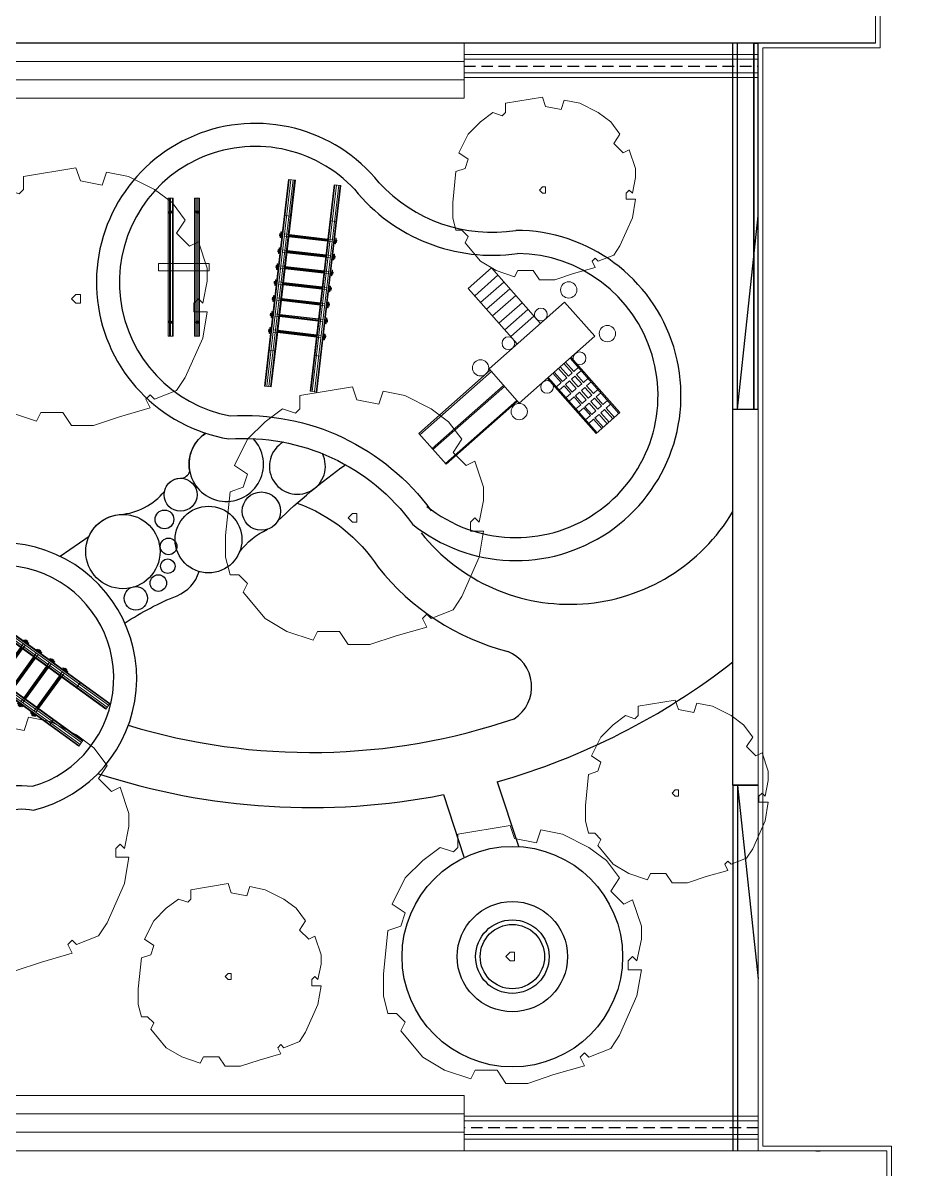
# Model space of a CAD drawing. Header units: inches. Extents: x 139 to 559, y -1 to 295.
# Drawn here: x 246.89 to 266.45, y 149.22 to 174.17 of the extents above; entities that cross this region are included whole.
import ezdxf

# ---------------------------------------------------------------- set-up
doc = ezdxf.new("R2010")
doc.units = ezdxf.units.IN
doc.header["$MEASUREMENT"] = 0
doc.linetypes.add('$0$HIDDEN', pattern=[0.375, 0.25, -0.125])
doc.linetypes.add('ACAD_ISO02W100', pattern=[15, 12, -3])
for name, color, linetype, lineweight in [('01 juegos infantiles', 32, 'Continuous', 5), ('A-FINISH', 1, 'Continuous', 5), ('ARSIR', 31, 'Continuous', 5), ('ARSIR BETON', 8, 'Continuous', 5), ('ATAP', 3, 'Continuous', 20), ('lan', 7, 'Continuous', 15), ('POHON', 98, 'Continuous', 5), ('RUMPUT', 93, 'Continuous', 0), ('SANITAIR', 15, 'Continuous', 9)]:
    doc.layers.add(name, color=color, linetype=linetype, lineweight=lineweight)
doc.layers.add('as', color=1, linetype='Continuous', plot=False)

# ---------------------------------------------------------------- blocks, each defined once
blk = doc.blocks.new('A$C5BEE7957')
at = {"layer": '01 juegos infantiles', "color": 1}
for p, q in [((1.189, 1.25), (1.239, 1.25)), ((1.189, 1.2), (1.189, 1.25)), ((1.199, 1.25), (1.199, 1.23)), ((1.214, 1.25), (1.214, 1.23)), ((1.229, 1.25), (1.229, 1.23)), ((1.239, 1.25), (1.239, 1.2)), ((1.539, 1.25), (1.589, 1.25)), ((1.539, 1.2), (1.539, 1.25)), ((1.549, 1.25), (1.549, 1.23)), ((1.564, 1.25), (1.564, 1.23)), ((1.579, 1.25), (1.579, 1.23)), ((1.589, 1.25), (1.589, 1.2)), ((1.889, 1.25), (1.939, 1.25)), ((1.889, 1.2), (1.889, 1.25)), ((1.899, 1.25), (1.899, 1.23)), ((1.914, 1.25), (1.914, 1.23)), ((1.929, 1.25), (1.929, 1.23)), ((1.939, 1.25), (1.939, 1.2)), ((2.239, 1.25), (2.289, 1.25)), ((2.239, 1.2), (2.239, 1.25)), ((2.249, 1.25), (2.249, 1.23)), ((2.264, 1.25), (2.264, 1.23)), ((2.279, 1.25), (2.279, 1.23)), ((2.289, 1.25), (2.289, 1.2)), ((2.589, 1.25), (2.639, 1.25)), ((2.589, 1.2), (2.589, 1.25)), ((2.599, 1.25), (2.599, 1.23)), ((2.614, 1.25), (2.614, 1.23)), ((2.629, 1.25), (2.629, 1.23)), ((2.639, 1.25), (2.639, 1.2)), ((2.939, 1.25), (2.989, 1.25)), ((2.939, 1.2), (2.939, 1.25)), ((2.949, 1.25), (2.949, 1.23)), ((2.964, 1.25), (2.964, 1.23)), ((2.979, 1.25), (2.979, 1.23)), ((2.989, 1.25), (2.989, 1.2)), ((3.289, 1.25), (3.339, 1.25)), ((3.289, 1.2), (3.289, 1.25)), ((3.299, 1.25), (3.299, 1.23)), ((3.314, 1.25), (3.314, 1.23)), ((3.329, 1.25), (3.329, 1.23)), ((3.339, 1.25), (3.339, 1.2)), ((3.569, 1.2), (0, 1.2)), ((0, 1.2), (0, 1.05)), ((4.527, 1.185), (0, 1.185)), ((4.527, 1.15), (0, 1.15)), ((0, 1.1), (4.527, 1.1)), ((0, 1.065), (4.527, 1.065)), ((0, 1.05), (3.569, 1.05)), ((0.789, 1.2), (0.789, 1.05)), ((1.277, 1.23), (1.15, 1.23)), ((1.15, 1.22), (1.15, 1.23)), ((1.277, 1.22), (1.15, 1.22)), ((1.189, 0.2), (1.189, 1.05)), ((1.199, 1.22), (1.199, 1.2)), ((1.199, 0.2), (1.199, 1.05)), ((1.214, 1.22), (1.214, 1.2)), ((1.214, 0.2), (1.214, 1.05)), ((1.229, 1.22), (1.229, 1.2)), ((1.229, 0.2), (1.229, 1.05)), ((1.239, 0.2), (1.239, 1.05)), ((1.277, 1.22), (1.277, 1.23)), ((1.627, 1.23), (1.5, 1.23)), ((1.5, 1.22), (1.5, 1.23)), ((1.627, 1.22), (1.5, 1.22)), ((1.539, 0.2), (1.539, 1.05)), ((1.549, 1.22), (1.549, 1.2)), ((1.549, 0.2), (1.549, 1.05)), ((1.564, 1.22), (1.564, 1.2)), ((1.564, 0.2), (1.564, 1.05)), ((1.579, 1.22), (1.579, 1.2)), ((1.579, 0.2), (1.579, 1.05)), ((1.589, 0.2), (1.589, 1.05)), ((1.627, 1.22), (1.627, 1.23)), ((1.977, 1.23), (1.85, 1.23)), ((1.85, 1.22), (1.85, 1.23)), ((1.977, 1.22), (1.85, 1.22)), ((1.889, 0.2), (1.889, 1.05)), ((1.899, 1.22), (1.899, 1.2)), ((1.899, 0.2), (1.899, 1.05)), ((1.914, 1.22), (1.914, 1.2)), ((1.914, 0.2), (1.914, 1.05)), ((1.929, 1.22), (1.929, 1.2)), ((1.929, 0.2), (1.929, 1.05)), ((1.939, 0.2), (1.939, 1.05)), ((1.977, 1.22), (1.977, 1.23)), ((2.327, 1.23), (2.2, 1.23)), ((2.2, 1.22), (2.2, 1.23)), ((2.327, 1.22), (2.2, 1.22)), ((2.239, 0.2), (2.239, 1.05)), ((2.249, 1.22), (2.249, 1.2)), ((2.249, 0.2), (2.249, 1.05)), ((2.264, 1.22), (2.264, 1.2)), ((2.264, 0.2), (2.264, 1.05)), ((2.279, 1.22), (2.279, 1.2)), ((2.279, 0.2), (2.279, 1.05)), ((2.289, 0.2), (2.289, 1.05)), ((2.327, 1.22), (2.327, 1.23)), ((2.677, 1.23), (2.55, 1.23)), ((2.55, 1.22), (2.55, 1.23)), ((2.677, 1.22), (2.55, 1.22)), ((2.589, 0.2), (2.589, 1.05)), ((2.599, 1.22), (2.599, 1.2)), ((2.599, 0.2), (2.599, 1.05)), ((2.614, 1.22), (2.614, 1.2)), ((2.614, 0.2), (2.614, 1.05)), ((2.629, 1.22), (2.629, 1.2)), ((2.629, 0.2), (2.629, 1.05)), ((2.639, 0.2), (2.639, 1.05)), ((2.677, 1.22), (2.677, 1.23)), ((3.027, 1.23), (2.9, 1.23)), ((2.9, 1.22), (2.9, 1.23)), ((3.027, 1.22), (2.9, 1.22)), ((2.939, 0.2), (2.939, 1.05)), ((2.949, 1.22), (2.949, 1.2)), ((2.949, 0.2), (2.949, 1.05)), ((2.964, 1.22), (2.964, 1.2)), ((2.964, 0.2), (2.964, 1.05)), ((2.979, 1.22), (2.979, 1.2)), ((2.979, 0.2), (2.979, 1.05)), ((2.989, 0.2), (2.989, 1.05)), ((3.027, 1.22), (3.027, 1.23)), ((3.377, 1.23), (3.25, 1.23)), ((3.25, 1.22), (3.25, 1.23)), ((3.377, 1.22), (3.25, 1.22)), ((3.289, 0.2), (3.289, 1.05)), ((3.299, 1.22), (3.299, 1.2)), ((3.299, 0.2), (3.299, 1.05)), ((3.314, 1.22), (3.314, 1.2)), ((3.314, 0.2), (3.314, 1.05)), ((3.329, 1.22), (3.329, 1.2)), ((3.329, 0.2), (3.329, 1.05)), ((3.339, 0.2), (3.339, 1.05)), ((3.377, 1.22), (3.377, 1.23)), ((3.569, 1.2), (4.527, 1.2)), ((3.569, 1.05), (4.527, 1.05)), ((3.739, 1.2), (3.739, 1.05)), ((3.739, 1.2), (3.739, 1.05)), ((4.527, 1.2), (4.527, 1.05)), ((3.569, 0.2), (0, 0.2)), ((0, 0.2), (0, 0.05)), ((4.527, 0.185), (0, 0.185)), ((4.527, 0.15), (0, 0.15)), ((0, 0.1), (4.527, 0.1)), ((0, 0.065), (4.527, 0.065)), ((0, 0.05), (3.569, 0.05)), ((0.789, 0.2), (0.789, 0.05)), ((1.277, 0.03), (1.15, 0.03)), ((1.15, 0.03), (1.15, 0.02)), ((1.277, 0.02), (1.15, 0.02)), ((1.189, 0.05), (1.189, 0)), ((1.199, 0.03), (1.199, 0.05)), ((1.199, 0), (1.199, 0.02)), ((1.214, 0.03), (1.214, 0.05)), ((1.214, 0), (1.214, 0.02)), ((1.229, 0.03), (1.229, 0.05)), ((1.229, 0), (1.229, 0.02)), ((1.239, 0), (1.239, 0.05)), ((1.277, 0.03), (1.277, 0.02)), ((1.627, 0.03), (1.5, 0.03)), ((1.5, 0.03), (1.5, 0.02)), ((1.627, 0.02), (1.5, 0.02)), ((1.539, 0.05), (1.539, 0)), ((1.549, 0.03), (1.549, 0.05)), ((1.549, 0), (1.549, 0.02)), ((1.564, 0.03), (1.564, 0.05)), ((1.564, 0), (1.564, 0.02)), ((1.579, 0.03), (1.579, 0.05)), ((1.579, 0), (1.579, 0.02)), ((1.589, 0), (1.589, 0.05)), ((1.627, 0.03), (1.627, 0.02)), ((1.977, 0.03), (1.85, 0.03)), ((1.85, 0.03), (1.85, 0.02)), ((1.977, 0.02), (1.85, 0.02)), ((1.889, 0.05), (1.889, 0)), ((1.899, 0.03), (1.899, 0.05)), ((1.899, 0), (1.899, 0.02)), ((1.914, 0.03), (1.914, 0.05)), ((1.914, 0), (1.914, 0.02)), ((1.929, 0.03), (1.929, 0.05)), ((1.929, 0), (1.929, 0.02)), ((1.939, 0), (1.939, 0.05)), ((1.977, 0.03), (1.977, 0.02)), ((2.327, 0.03), (2.2, 0.03)), ((2.2, 0.03), (2.2, 0.02)), ((2.327, 0.02), (2.2, 0.02)), ((2.239, 0.05), (2.239, 0)), ((2.249, 0.03), (2.249, 0.05)), ((2.249, 0), (2.249, 0.02)), ((2.264, 0.03), (2.264, 0.05)), ((2.264, 0), (2.264, 0.02)), ((2.279, 0.03), (2.279, 0.05)), ((2.279, 0), (2.279, 0.02)), ((2.289, 0), (2.289, 0.05)), ((2.327, 0.03), (2.327, 0.02)), ((2.677, 0.03), (2.55, 0.03)), ((2.55, 0.03), (2.55, 0.02)), ((2.677, 0.02), (2.55, 0.02)), ((2.589, 0.05), (2.589, 0)), ((2.599, 0.03), (2.599, 0.05)), ((2.599, 0), (2.599, 0.02)), ((2.614, 0.03), (2.614, 0.05)), ((2.614, 0), (2.614, 0.02)), ((2.629, 0.03), (2.629, 0.05)), ((2.629, 0), (2.629, 0.02)), ((2.639, 0), (2.639, 0.05)), ((2.677, 0.03), (2.677, 0.02)), ((3.027, 0.03), (2.9, 0.03)), ((2.9, 0.03), (2.9, 0.02)), ((3.027, 0.02), (2.9, 0.02)), ((2.939, 0.05), (2.939, 0)), ((2.949, 0.03), (2.949, 0.05)), ((2.949, 0), (2.949, 0.02)), ((2.964, 0.03), (2.964, 0.05)), ((2.964, 0), (2.964, 0.02)), ((2.979, 0.03), (2.979, 0.05)), ((2.979, 0), (2.979, 0.02)), ((2.989, 0), (2.989, 0.05)), ((3.027, 0.03), (3.027, 0.02)), ((3.377, 0.03), (3.25, 0.03)), ((3.25, 0.03), (3.25, 0.02)), ((3.377, 0.02), (3.25, 0.02)), ((3.289, 0.05), (3.289, 0)), ((3.299, 0.03), (3.299, 0.05)), ((3.299, 0), (3.299, 0.02)), ((3.314, 0.03), (3.314, 0.05)), ((3.314, 0), (3.314, 0.02)), ((3.329, 0.03), (3.329, 0.05)), ((3.329, 0), (3.329, 0.02)), ((3.339, 0), (3.339, 0.05)), ((3.377, 0.03), (3.377, 0.02)), ((3.569, 0.2), (4.527, 0.2)), ((3.569, 0.05), (4.527, 0.05)), ((3.739, 0.2), (3.739, 0.05)), ((3.739, 0.2), (3.739, 0.05)), ((4.527, 0.2), (4.527, 0.05)), ((1.189, 0), (1.239, 0)), ((1.539, 0), (1.589, 0)), ((1.889, 0), (1.939, 0)), ((2.239, 0), (2.289, 0)), ((2.589, 0), (2.639, 0)), ((2.939, 0), (2.989, 0)), ((3.289, 0), (3.339, 0))]:
    blk.add_line(p, q, dxfattribs=at)
at = {"layer": '01 juegos infantiles', "color": 1, "linetype": 'ACAD_ISO02W100', "ltscale": 0.003}
for p, q in [((1.189, 1.05), (1.189, 1.2)), ((1.239, 1.05), (1.239, 1.2)), ((1.539, 1.05), (1.539, 1.2)), ((1.589, 1.05), (1.589, 1.2)), ((1.889, 1.05), (1.889, 1.2)), ((1.939, 1.05), (1.939, 1.2)), ((2.239, 1.05), (2.239, 1.2)), ((2.289, 1.05), (2.289, 1.2)), ((2.589, 1.05), (2.589, 1.2)), ((2.639, 1.05), (2.639, 1.2)), ((2.939, 1.05), (2.939, 1.2)), ((2.989, 1.05), (2.989, 1.2)), ((3.289, 1.05), (3.289, 1.2)), ((3.339, 1.05), (3.339, 1.2)), ((1.189, 0.2), (1.189, 0.05)), ((1.239, 0.2), (1.239, 0.05)), ((1.539, 0.2), (1.539, 0.05)), ((1.589, 0.2), (1.589, 0.05)), ((1.889, 0.2), (1.889, 0.05)), ((1.939, 0.2), (1.939, 0.05)), ((2.239, 0.2), (2.239, 0.05)), ((2.289, 0.2), (2.289, 0.05)), ((2.589, 0.2), (2.589, 0.05)), ((2.639, 0.2), (2.639, 0.05)), ((2.939, 0.2), (2.939, 0.05)), ((2.989, 0.2), (2.989, 0.05)), ((3.289, 0.2), (3.289, 0.05)), ((3.339, 0.2), (3.339, 0.05))]:
    blk.add_line(p, q, dxfattribs=at)
blk = doc.blocks.new('A$C5F323BF6')
at = {"layer": 'A-FINISH'}
for points in [[(1493, 2604), (822, 2604)], [(822, 992), (822, 2604)], [(1493, 992), (1493, 2604)], [(1493, 2392), (822, 2392)], [(1493, 2196), (822, 2196)], [(1493, 2000), (822, 2000)], [(1493, 1803), (822, 1803)], [(1493, 1596), (822, 1596)], [(1493, 1400), (822, 1400)], [(1493, 1204), (822, 1204)], [(0, 953), (-2076, 953)], [(-2076, 55), (-2076, 953)], [(0, 915), (-2076, 915)], [(0, 0), (0, 992), (2195, 992)], [(2195, 0), (2195, 992)], [(0, 512), (-2076, 512)], [(0, 485), (-2076, 485)], [(0, 76), (-2076, 76)], [(0, 55), (-2076, 55)], [(2195, 0), (0, 0)], [(1019, 0), (1019, -272), (1138, -272), (1138, 0)], [(1504, -1607), (1504, 0)], [(812, 0), (812, -1607), (1504, -1607)], [(839, -1607), (839, 0)], [(839, -272), (981, -272), (981, 0)], [(1297, 0), (1297, -272), (1193, -272), (1193, 0)], [(1476, -272), (1345, -272), (1345, 0)], [(1476, -1607), (1476, 0)], [(839, -588), (981, -588), (981, -365), (839, -365)], [(1019, -588), (1019, -365), (1138, -365), (1138, -588), (1019, -588)], [(1297, -588), (1297, -365), (1193, -365), (1193, -588), (1297, -588)], [(1476, -588), (1345, -588), (1345, -365), (1476, -365)], [(839, -692), (981, -692), (981, -915), (839, -915)], [(1019, -692), (1019, -915), (1138, -915), (1138, -692), (1019, -692)], [(1297, -692), (1297, -915), (1193, -915), (1193, -692), (1297, -692)], [(1476, -692), (1345, -692), (1345, -915), (1476, -915)], [(839, -1231), (981, -1231), (981, -1008), (839, -1008)], [(1019, -1231), (1019, -1008), (1138, -1008), (1138, -1231), (1019, -1231)], [(1297, -1231), (1297, -1008), (1193, -1008), (1193, -1231), (1297, -1231)], [(1476, -1231), (1345, -1231), (1345, -1008), (1476, -1008)], [(839, -1335), (981, -1335), (981, -1607)], [(1019, -1607), (1019, -1335), (1138, -1335), (1138, -1607)], [(1297, -1607), (1297, -1335), (1193, -1335), (1193, -1607)], [(1476, -1335), (1345, -1335), (1345, -1607)]]:
    blk.add_lwpolyline(points, dxfattribs=at)
for centre, radius in [((-123, 1131), 177), ((687, 1131), 139), ((1629, 1131), 139), ((2438, 1131), 177), ((-123, -139), 177), ((2438, -139), 177), ((687, -139), 139), ((1629, -139), 139)]:
    blk.add_circle(centre, radius, dxfattribs=at)
blk = doc.blocks.new('A$C6B365CFD')
at = {"layer": 'A-FINISH'}
for points in [[(0, 0), (0, -3007)], [(109, 0), (0, 0)], [(109, 0), (109, -3007), (0, -3007)], [(27, 0), (27, -3007)], [(54, 0), (54, -3007)], [(54, -3007), (54, 0)], [(93, -3007), (93, 0)], [(577, 0), (681, 0)], [(577, 0), (577, -3007), (681, -3007)], [(605, -3007), (605, 0)], [(632, 0), (632, -3007)], [(632, -3007), (632, 0)], [(670, 0), (670, -3007)], [(681, 0), (681, -3007)], [(93, -305), (54, -305), (27, -305), (16, -327), (44, -327), (65, -327), (93, -316), (93, -289), (65, -289), (44, -289), (16, -305), (54, -316), (93, -305)], [(681, -316), (654, -327), (632, -327), (605, -316), (588, -289), (616, -289), (643, -289), (670, -305)], [(588, -305), (632, -305), (654, -305)], [(670, -316), (632, -316), (588, -305)], [(894, -1585), (894, -1428), (-207, -1428), (-207, -1585)], [(894, -1585), (-207, -1585)], [(93, -2708), (54, -2708), (27, -2708), (16, -2681), (44, -2681), (65, -2681), (93, -2697), (93, -2724), (65, -2724), (44, -2724), (16, -2708), (54, -2697), (93, -2708)], [(681, -2697), (654, -2681), (632, -2681), (605, -2681), (588, -2708), (616, -2724), (643, -2724), (670, -2708)], [(670, -2697), (632, -2697), (588, -2708)], [(588, -2708), (632, -2708), (654, -2708)]]:
    blk.add_lwpolyline(points, dxfattribs=at)
blk = doc.blocks.new('PHN-1')
at = {"linetype": 'Continuous'}
for points in [[(886.643, -157.758), (886.912, -158.365), (886.98, -158.77), (886.777, -158.77), (886.777, -158.905), (886.845, -158.972), (886.912, -158.905), (886.98, -159.242), (886.98, -159.444), (886.845, -159.848), (886.71, -159.781), (886.508, -159.983), (886.643, -160.185), (886.44, -160.455), (886.171, -160.657), (885.766, -160.86), (885.429, -160.927), (885.362, -160.725), (885.025, -160.792), (884.957, -160.994), (884.148, -160.86), (884.148, -160.657), (884.081, -160.59), (883.878, -160.657), (883.609, -160.455), (883.339, -160.185), (883.137, -159.781), (883.339, -159.646), (883.272, -159.444), (883.069, -159.376), (883.002, -158.702), (883.002, -158.365), (883.069, -158.096), (883.204, -158.096), (883.339, -157.961), (883.272, -157.826), (883.609, -157.421), (883.946, -157.219), (884.35, -157.084), (884.418, -157.219), (884.755, -157.219), (884.89, -157.017), (885.227, -157.017), (885.631, -157.152), (886.103, -157.287), (886.036, -157.421), (886.103, -157.489), (886.171, -157.421), (886.508, -157.556), (886.643, -157.758)], [(884.89, -158.972), (884.89, -158.972), (884.957, -158.905), (885.025, -158.905), (885.025, -158.972), (885.025, -159.039), (885.025, -159.039), (884.957, -159.039), (884.89, -158.972)]]:
    blk.add_lwpolyline(points, dxfattribs=at)

msp = doc.modelspace()

# ---------------------------------------------------------------- hatches: boundary and pattern name
at = {"layer": 'ARSIR'}
h = msp.add_hatch(dxfattribs=at)
h.set_pattern_fill('AR-HBONE', color=256, scale=0.003, style=0)
h.set_pattern_definition([(45, (37.0798, 226.14725), (4e-17, 0.4310523), [0.9144, -0.3048]), (135, (37.29532, 226.36278), (4e-17, 0.4310523), [0.9144, -0.3048])])
edge = h.paths.add_edge_path()
edge.add_arc((191.2828, 190.0679), 15.2, 90, 180)
edge.add_line((176.0828, 190.0679), (176.0828, 133.2715))
edge.add_arc((191.2828, 133.2715), 15.2, 180, 214.23029)
edge.add_line((178.7157, 124.7212), (179.7078, 125.3962))
edge.add_arc((191.2827, 133.2715), 14, 180, 214.23027, ccw=False)
edge.add_line((177.2828, 133.2715), (177.2828, 190.0679))
edge.add_arc((191.2828, 190.0679), 14, 90, 180, ccw=False)
edge.add_line((191.2828, 204.0679), (270.5466, 204.0679))
edge.add_arc((270.5466, 204.9086), 0.8408, 270, 359.99697)
edge.add_line((271.3873, 204.9086), (191.2828, 205.2679))
at = {"layer": 'ARSIR BETON'}
h = msp.add_hatch(dxfattribs=at)
h.set_pattern_fill('AR-HBONE', color=256, scale=0.004, style=0)
h.set_pattern_definition([(45, (37.0798, 226.14725), (6e-17, 0.5747364), [1.2192, -0.4064]), (135, (37.36716, 226.4346), (6e-17, 0.5747364), [1.2192, -0.4064])])
edge = h.paths.add_edge_path()
edge.add_arc((191.2828, 190.0679), 14, 90, 180)
edge.add_line((177.2828, 190.0679), (177.2828, 133.2715))
edge.add_arc((191.2827, 133.2715), 14, 179.99992, 263.11919)
edge.add_line((189.6055, 119.3724), (189.6055, 112.3227))
edge.add_line((189.6055, 112.3227), (189.7055, 112.3227))
edge.add_line((189.7055, 112.3227), (189.7055, 112.2227))
edge.add_line((189.7055, 112.2227), (201.7055, 112.2227))
edge.add_line((201.7055, 112.2227), (201.7055, 119.2715))
edge.add_line((201.7055, 119.2715), (380.22, 119.2715))
edge.add_arc((380.22, 133.2715), 14, 270, 360)
edge.add_line((394.22, 133.2715), (394.22, 186.8365))
edge.add_arc((380.07, 186.8365), 14.15, 0.00002, 89.99998)
edge.add_line((380.07, 200.9865), (288.3873, 200.9865))
edge.add_arc((288.3873, 203.9865), 3, 180, 270, ccw=False)
edge.add_line((285.3873, 203.9865), (285.3986, 204.9823))
edge.add_line((285.3986, 204.9823), (271.3873, 205.1475))
edge.add_line((271.3873, 205.1475), (271.3873, 204.9086))
edge.add_arc((270.5466, 204.9086), 0.8408, 270, 359.99999, ccw=False)
edge.add_line((270.5466, 204.0679), (191.2828, 204.0679))
edge = h.paths.add_edge_path()
edge.add_line((191.2672, 197.9562), (265.7566, 197.9585))
edge.add_arc((265.7568, 189.203), 8.7555, 41.343, 90.00169, ccw=False)
edge.add_line((272.3302, 194.9865), (332.5823, 194.9865))
edge.add_line((332.5823, 194.9865), (332.5823, 191.8715))
edge.add_line((332.5823, 191.8715), (340.1822, 191.8715))
edge.add_line((340.1822, 191.8715), (340.1822, 194.9865))
edge.add_line((340.1822, 194.9865), (380.07, 194.9865))
edge.add_arc((380.07, 186.8365), 8.15, 0, 90, ccw=False)
edge.add_line((388.22, 186.8365), (388.22, 163.1715))
edge.add_line((388.22, 163.1715), (388.22, 157.7117))
edge.add_line((388.22, 157.7117), (388.22, 133.2715))
edge.add_arc((380.22, 133.2715), 8, -90, 0, ccw=False)
edge.add_line((380.22, 125.2715), (191.2828, 125.2715))
edge.add_arc((191.185, 133.1732), 7.9023, 180.12317, 270.70845, ccw=False)
edge.add_line((183.2828, 133.1562), (183.2675, 189.9541))
edge.add_arc((191.2675, 189.9563), 8, 90.00169, 180.01541, ccw=False)
at = {"layer": 'RUMPUT'}
h = msp.add_hatch(dxfattribs=at)
h.set_pattern_fill('GRASS', color=256, scale=0.03, angle=356.66969, style=0)
h.set_pattern_definition([(86.6697, (37.0798, 226.14725), (-0.5066041, 0.569206), [0.142875, -0.934755]), (41.6697, (37.0798, 226.14725), (-0.5066045, 0.5692064), [0.142875, -0.619125]), (131.6697, (37.0798, 226.14725), (-0.5692064, -0.5066045), [0.142875, -0.619125])])
edge = h.paths.add_edge_path()
edge.add_line((173.8596, 124.7087), (178.5195, 124.7087))
edge.add_line((178.5195, 124.7087), (178.577, 124.7478))
edge.add_arc((191.2745, 133.269), 15.2918, 179.99042, 213.86512, ccw=False)
edge.add_line((175.9828, 133.2715), (175.9828, 190.0679))
edge.add_arc((191.2827, 190.0679), 15.2999, 89.99903, 180.00016, ccw=False)
edge.add_line((191.283, 205.3679), (269.9053, 205.0253))
edge.add_line((269.9053, 205.0253), (167.2319, 206.0181))
edge.add_line((167.2319, 206.0181), (167.521, 198.8985))
edge.add_line((167.521, 198.8985), (170.7477, 161.1323))
edge.add_line((170.7477, 161.1323), (173.8596, 124.7087))

# ---------------------------------------------------------------- linework, layer by layer
for p, q in [((262.3373, 165.7615), (262.3373, 173.7215)), ((262.4373, 165.7615), (262.4373, 173.7215)), ((262.7873, 165.7615), (262.7873, 173.7215)), ((262.3373, 157.5815), (262.8873, 157.5815)), ((262.3373, 157.5715), (262.3373, 149.6215)), ((262.4373, 157.5715), (262.4373, 149.6215))]:
    msp.add_line(p, q)
for points in [[(265.4373, 173.7315), (233.3873, 173.7315), (233.3873, 167.6215)], [(262.4373, 165.7615), (262.8873, 169.9757)], [(262.8873, 157.5815), (262.3373, 157.5815), (262.3373, 165.7615), (262.8873, 165.7615)], [(257.2052, 157.6532), (257.6665, 156.252)], [(262.4373, 157.5715), (262.8873, 153.3627)], [(256.0343, 157.3725), (256.4801, 156.0182)], [(264.1373, 149.6215), (264.1373, 149.6215), (264.2373, 149.6215)], [(264.1373, 149.6215), (264.1373, 149.6215), (264.2373, 149.6215)]]:
    msp.add_lwpolyline(points)
msp.add_lwpolyline([(262.8873, 173.7215), (262.7873, 173.7215), (262.7873, 165.7615), (262.8873, 165.7615)], close=True)
msp.add_lwpolyline([(262.8873, 173.7215), (262.7873, 173.7215), (262.7873, 165.7615), (262.8873, 165.7615)], close=True)
for points in [[(254.6381, 170.6932, 0.2507331), (257.6125, 169.6546)], [(254.1024, 170.5498, 0.2657077), (257.6486, 169.1544, 0.2657077)], [(251.3958, 165.6175, -0.2563834), (255.7703, 163.551)], [(249.9634, 163.9712, -0.3577352), (250.3158, 164.2604, 0.3403952), (250.5143, 164.4132, -0.1916739), (250.6288, 165.001, -0.1044821), (250.8641, 165.2391, 2.0682876)], [(251.3682, 165.1145, -0.259799), (255.3656, 163.2574, -7.4259068)], [(252.4324, 163.331, -0.0351559), (253.9031, 164.5548, -8.5249156)], [(247.6993, 162.5671), (248.3255, 163.0019, -0.2734524), (249.0018, 163.4715, 0.2059451), (249.9634, 163.9712)], [(252.8528, 163.7175, -0.1642479), (254.6152, 162.321)], [(251.5974, 162.654, -0.1238567), (252.2058, 163.1481, 17.6113833)], [(239.4559, 160.8672, 0.6245286), (237.474, 157.891, -0.401496), (236.9836, 156.827, 1.8766254), (239.7034, 154.9509, -1.0241005), (242.0576, 154.866, 1.218456), (245.6285, 155.3562, -0.5852382), (247.1166, 157.0316, 1.3433346), (244.2352, 161.9056, -0.2514964), (239.4559, 160.8672, 1.9060424)], [(249.1066, 161.1094, -0.0505052), (250.2413, 161.7035, 0.2299541), (250.7178, 162.2281, -1.0267067)], [(257.2052, 157.6532, 0.0976874), (262.3373, 160.2638)], [(249.1764, 158.8822, 0.1574065), (257.5777, 159.0262)], [(248.5095, 157.8347, 0.1287997), (256.0343, 157.3725, 0.1287997)]]:
    msp.add_lwpolyline(points, format="xyb")
msp.add_lwpolyline([(239.3568, 160.3857, 0.6262206), (237.9264, 158.1189, -0.4141942), (237.1669, 156.3718, 1.8766254), (239.2035, 154.967, -1.0241005), (242.5567, 154.846, 1.218456), (245.156, 155.2029, -0.5608687), (247.0941, 157.5533, 1.3224801), (244.5838, 161.556, -0.2511063)], format="xyb", close=True)
for centre, radius in [((250.3158, 163.901), 0.3594), ((252.0737, 163.5437), 0.417), ((249.0608, 162.6646), 0.809), ((249.9656, 163.3637), 0.204), ((250.9238, 162.924), 0.7257), ((250.0552, 162.7766), 0.1808), ((250.0371, 162.345), 0.1588), ((249.8321, 161.9776), 0.1808), ((249.3423, 161.6461), 0.2549), ((257.536, 153.8456), 2.4), ((257.536, 153.8456), 1.2), ((257.536, 153.8456), 0.8), ((257.536, 153.8456), 0.7)]:
    msp.add_circle(centre, radius)
for centre, radius, start, end in [((251.9438, 168.5248), 3.4585, 38.8265, 260.42016), ((251.9438, 168.5248), 2.9585, 42.82925, 259.32547), ((257.6125, 166.0614), 3.5932, 231.2933, 90), ((257.6125, 166.0614), 3.0932, 231.2933, 89.33103), ((251.3101, 164.5632), 0.8097, 123.41654, 43.68371), ((252.8574, 164.5201), 0.6095, 120.30261, 26.81742), ((258.7835, 165.6501), 4.1346, 218.61306, 329.26219), ((258.7835, 165.6501), 5.3346, 218.61306, 255.37258), ((257.1301, 159.7208), 0.8264, 302.79352, 68.25118)]:
    msp.add_arc(centre, radius, start, end)
at = {"layer": 'A-FINISH'}
msp.add_line((262.3373, 165.7615), (262.8873, 165.7615), dxfattribs=at)
at = {"layer": 'as', "linetype": '$0$HIDDEN'}
for p, q in [((256.4873, 173.2315), (262.8873, 173.2315)), ((262.8873, 150.1215), (256.4873, 150.1215))]:
    msp.add_line(p, q, dxfattribs=at)
at = {"layer": 'ATAP'}
msp.add_lwpolyline([(265.4373, 178.0115), (291.4373, 178.0115), (291.4373, 173.2715), (294.3373, 173.2715), (294.3373, 150.0715), (291.4373, 150.0715), (291.4373, 145.3315), (265.6873, 145.3315), (265.6873, 149.6215), (262.8873, 149.6215), (262.8873, 173.7315), (265.4373, 173.7315), (265.4373, 178.0115)], dxfattribs=at)
msp.add_lwpolyline([(265.5373, 177.9115), (291.3373, 177.9115), (291.3373, 173.1715), (294.2373, 173.1715), (294.2373, 150.1715), (291.3373, 150.1715), (291.3373, 145.4315), (265.7873, 145.4315), (265.7873, 149.7215), (262.9873, 149.7215), (262.9873, 173.6315), (265.5373, 173.6315)], close=True, dxfattribs=at)
at = {"layer": 'lan'}
for p, q in [((265.4373, 173.7315), (265.4373, 189.1215)), ((256.4873, 173.7315), (256.4873, 172.5315)), ((246.4873, 173.3315), (256.4873, 173.3315)), ((246.4873, 172.9315), (256.4873, 172.9315)), ((256.4873, 172.5315), (246.4873, 172.5315)), ((256.4873, 150.8215), (246.4873, 150.8215)), ((256.4873, 149.6215), (256.4873, 150.8215)), ((246.4873, 150.4215), (256.4873, 150.4215)), ((246.4873, 150.0215), (256.4873, 150.0215)), ((233.3873, 149.6215), (265.4373, 149.6215))]:
    msp.add_line(p, q, dxfattribs=at)
at = {"layer": 'SANITAIR'}
for p, q in [((256.4873, 172.9815), (262.8873, 172.9815)), ((262.8873, 150.3715), (256.4873, 150.3715))]:
    msp.add_line(p, q, dxfattribs=at)
for points in [[(256.4873, 173.4815), (262.8873, 173.4815)], [(256.4873, 173.3815), (262.8873, 173.3815)], [(256.4873, 173.0815), (262.8873, 173.0815)], [(262.8873, 150.2715), (256.4873, 150.2715)], [(262.8873, 149.9715), (256.4873, 149.9715)], [(262.8873, 149.8715), (256.4873, 149.8715)]]:
    msp.add_lwpolyline(points, dxfattribs=at)
msp.add_lwpolyline([(258.0873, 131.2215), (258.0873, 131.9715), (263.4373, 131.9715, 0.4142136), (265.6873, 134.2215), (265.6873, 149.6215)], format="xyb", dxfattribs=at)

# ---------------------------------------------------------------- block references
for p, rotation in [((252.6147, 170.7701), 263.3474002959269), ((248.8052, 159.3984), 144.1309988858159)]:
    msp.add_blockref('A$C5BEE7957', p, dxfattribs=dict(rotation=rotation))
at = {"xscale": 0.0009999999056162778, "yscale": 0.0009999999056162778, "zscale": 0.0009999999056042473}
msp.add_blockref('A$C6B365CFD', (250.0451, 170.3594), dxfattribs=at)
at = {"xscale": 0.0009999999056112187, "yscale": 0.0009999999056162778, "zscale": 0.0009999999056042473, "rotation": 41.48674563210835}
msp.add_blockref('A$C5F323BF6', (257.6852, 165.8971), dxfattribs=at)
at = {"layer": 'POHON', "xscale": -1, "rotation": 180}
for p in [(-626.7646, 11.5617), (-623.8763, -1.5642), (-633.6062, -5.5573)]:
    msp.add_blockref('PHN-1', p, dxfattribs=at)
at = {"layer": 'POHON', "xscale": -1.411175243680873, "yscale": 1.411175243680873, "zscale": 1.411175243680879, "rotation": 180}
for p in [(-1000.7906, -56.1705), (-994.7734, -60.9409), (-1002.4914, -68.0403), (-991.3408, -70.4905)]:
    msp.add_blockref('PHN-1', p, dxfattribs=at)

doc.saveas('drawing.dxf')
